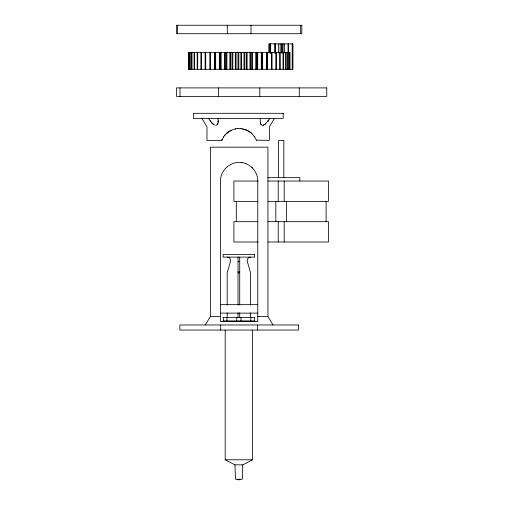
<?xml version="1.0" encoding="UTF-8"?>
<svg xmlns="http://www.w3.org/2000/svg" width="505" height="505" viewBox="0 0 505 505"><rect width="100%" height="100%" fill="white"/><g stroke="black" fill="none" stroke-linecap="round" stroke-linejoin="round"><path stroke-width="0.76" d="M215.098 69.28L215.111 52.343M225.192 69.28L225.192 52.343M230.564 69.28L230.57 52.343M236.062 69.28L236.062 52.343M252.544 330.106L252.544 459.771L242.779 464.846L242.255 479.258L235.482 479.258L234.958 464.846L225.198 459.771L225.198 330.106M260.125 118.53L260.523 123.763L262.133 125.385M218.147 118.385L217.945 123.264L216.506 125.303M218.179 122.134L218.28 120.821M217.945 123.264L217.308 124.584M222.232 139.393L221.802 140.396L206.974 140.396L206.974 126.85L201.899 118.385M222.295 139.241L221.834 140.314L223.652 136.855M205.282 324.974L210.364 316.509L210.364 147.17L267.94 147.17L267.94 316.509L273.016 324.974M274.461 118.385L269.367 126.85L269.367 140.396L256.389 140.131M263.73 125.107L262.89 125.385L265.617 123.763L269.904 118.385M223.425 137.19C227.092 131.281 234.269 127.834 241.169 128.661M268.641 120.24L267.688 121.503L268.755 120.083M225.571 134.418L224.801 135.296M245.468 163.525C233.96 158.841 220.041 168.632 220.521 181.042L220.521 321.59L257.777 321.59L257.777 181.042C257.872 173.366 252.702 165.993 245.43 163.513M226.897 133.156L227.275 132.821M226.398 133.591L228.203 132.102M264.645 124.558L265.617 123.763M228.557 131.862L231.221 130.322M235.115 128.996L235.658 128.876M237.129 128.661L237.981 128.586M269.108 43.878L269.108 53.113L269.07 43.878L292.843 43.878L292.843 69.28L188.365 69.28L188.365 52.343L289.908 52.343M267.884 177.653L299.831 177.653L299.831 181.042M258.005 181.042L233.91 181.042L233.91 201.362L257.998 201.362M267.884 181.042L328.502 181.042L328.502 201.362L268.073 201.362M257.998 221.682L233.91 221.682L233.91 242.002L258.005 242.002M268.073 221.682L328.502 221.682L328.502 242.002L268.111 242.002M238.025 261.382L239.717 261.382M238.025 271.968L239.717 271.968M238.025 272.845L239.717 272.845M220.521 304.654L257.777 304.654M220.521 313.125L257.777 313.125M210.364 316.509L220.521 316.509M257.777 316.509L267.94 316.509M222.844 317.525L254.899 317.525M222.844 320.915L254.899 320.915M225.198 459.771L252.544 459.771M234.958 464.846L242.779 464.846M237.602 479.75L240.14 479.75M240.961 128.642L247.153 130.353M241.485 162.559L241.857 162.616M242.64 128.876L243.782 129.129M244.546 129.349L245.177 129.558M246.011 129.854L251.023 132.821L254.653 136.855M215.004 125.303L212.176 123.264L208.407 118.385M248.05 130.808L249.129 131.445M249.748 131.862L250.101 132.102M251.9 133.591L251.023 132.821M213.179 124.205L211.911 122.968M251.9 167.464L252.222 167.78M210.08 120.821L211.141 122.134M254.223 136.224L256.471 140.314M260.946 124.558L260.226 122.721M299.276 87.902L299.295 96.373M262.644 52.343L262.65 69.28M257.695 52.343L257.702 69.28M257.013 52.343L257.02 69.28M247.103 52.343L247.109 69.28M224.479 52.343L224.485 69.28M219.334 52.343L219.34 69.28M326.11 201.362L326.11 221.682M300.671 25.25L300.671 33.715M292.73 43.878L292.73 69.28M292.401 43.878L292.401 69.28M292.206 43.878L292.206 69.28M289.826 52.343L289.87 69.28M289.763 52.343L289.763 69.28M289.333 52.343L289.333 69.28M289.195 52.343L289.195 69.28M288.475 43.878L288.475 53.113M288.027 43.878L288.052 69.28M287.818 52.343L287.818 69.28M286.594 201.362L286.594 221.682M286.089 52.343L286.089 69.28M285.761 52.343L285.761 69.28M284.561 43.878L284.561 53.113M284.201 181.042L284.201 201.362M284.201 221.682L284.201 242.002M283.835 177.653L283.835 140.396L278.583 140.396L278.583 177.653M283.469 52.343L283.469 69.28M283.078 43.878L283.046 69.28M282.194 43.878L282.194 53.113M281.639 43.878L281.639 53.113M280.155 43.878L280.224 69.28M279.719 52.343L279.719 69.28M278.608 43.878L278.608 53.113M278.211 181.042L278.211 201.362M278.211 221.682L278.211 242.002M276.399 52.343L276.399 69.28M275.818 52.343L275.818 69.28M275.818 201.362L275.818 221.682M275.553 43.878L275.553 53.113M275.061 43.878L275.061 53.113M274.922 43.878L274.922 53.113M272.056 52.343L272.056 69.28M271.406 52.343L271.406 69.28M270.661 43.878L270.661 53.113M270.396 43.878L270.396 53.113M266.539 52.343L266.539 69.28M262.051 52.343L262.051 69.28M262 52.343L262 69.28M261.287 52.343L261.287 69.28M259.785 87.902L259.785 96.373M257.6 324.974L257.6 330.055M256.527 52.343L256.527 69.28M255.726 52.343L255.726 69.28M254.35 317.525L254.35 320.915M252.494 52.343L252.494 69.28M251.78 52.343L251.78 69.28M250.998 25.25L250.998 33.715M250.802 317.525L250.802 320.915M250.758 52.343L250.758 69.28M250.556 305.02L250.556 272.845L247.286 261.382A3.39 3.39 0 0 1 250.556 257.114M250.556 312.866L250.556 317.576M249.937 52.343L249.937 69.28M246.371 52.343L246.371 69.28M244.83 52.343L244.83 69.28M243.991 52.343L243.991 69.28M241.598 52.343L241.598 69.28M240.986 317.525L240.986 320.915M240.86 52.343L240.86 69.28M239.717 257.114L239.717 305.02M239.717 312.848L239.717 317.576M238.821 52.343L238.821 69.28M237.975 52.343L237.975 69.28M238.025 257.114L238.025 305.02M238.025 312.848L238.025 317.576M236.75 317.525L236.75 320.915M236.302 201.362L236.302 221.682M235.317 52.343L235.317 69.28M232.818 52.343L232.818 69.28M231.978 52.343L231.978 69.28M229.838 52.343L229.838 69.28M227.3 25.25L227.3 33.715M227.187 305.02L227.187 272.845L230.457 261.382A3.39 3.39 0 0 0 227.187 257.114M227.187 312.866L227.187 317.576M226.903 52.343L226.903 69.28M226.941 317.525L226.941 320.915M226.082 52.343L226.082 69.28M223.387 317.525L223.387 320.915M221.158 52.343L221.158 69.28M220.704 324.974L220.704 330.055M220.369 52.343L220.369 69.28M220.016 52.343L220.016 69.28M218.514 87.902L218.514 96.373M215.667 52.343L215.667 69.28M214.922 52.343L214.922 69.28M214.461 52.343L214.461 69.28M210.503 52.343L210.503 69.28M209.809 52.343L209.809 69.28M205.743 52.343L205.743 69.28M205.112 52.343L205.112 69.28M201.457 52.343L201.457 69.28M200.895 52.343L200.895 69.28M197.695 52.343L197.695 69.28M197.215 52.343L197.215 69.28M194.52 52.343L194.52 69.28M194.122 52.343L194.122 69.28M191.963 52.343L191.963 69.28M191.66 52.343L191.66 69.28M190.076 52.343L190.076 69.28M189.861 52.343L189.861 69.28M188.87 52.343L188.87 69.28M188.763 52.343L188.763 69.28M188.592 52.343L188.592 69.28M180.001 87.902L180.001 96.373M177.627 25.25L177.627 33.715M301.807 25.25L176.498 25.25L176.498 33.715L301.807 33.715L301.807 25.25M326.76 87.902L176.498 87.902L176.498 96.373L326.76 96.373L326.76 87.902M283.185 113.303L193.428 113.303L193.428 118.385L283.185 118.385L283.185 113.303M254.621 254.406L223.122 254.406L223.122 257.114L254.621 257.114L254.621 254.406M298.417 324.974L179.881 324.974L179.881 330.055L298.417 330.055L298.417 324.974M267.265 69.28L267.252 52.343L267.246 69.28"/></g></svg>
